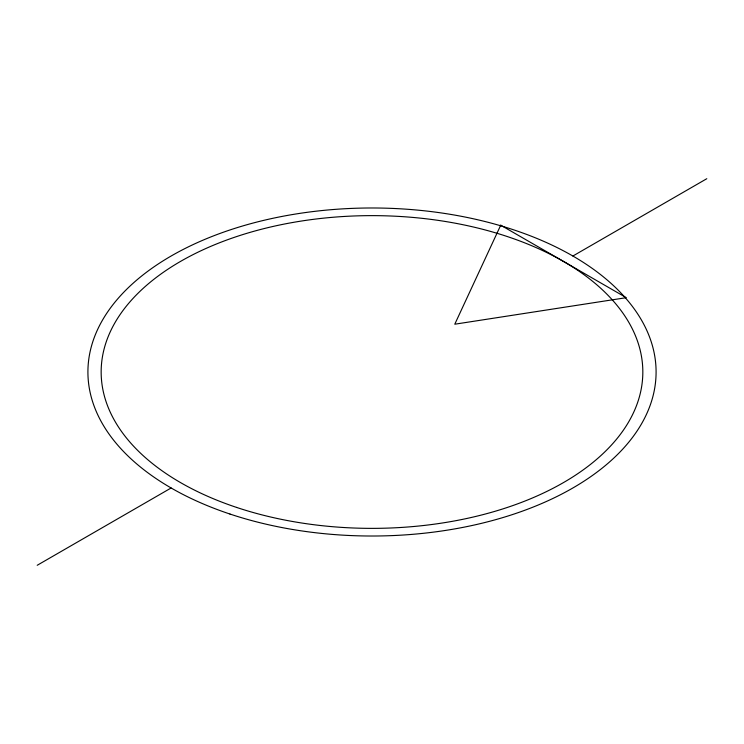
<?xml version="1.0" encoding="UTF-8"?>
<svg xmlns="http://www.w3.org/2000/svg" width="744" height="744" viewBox="0 0 744 744"><rect width="100%" height="100%" fill="white"/><g stroke="black" fill="none" stroke-linecap="round" stroke-linejoin="round"><path stroke-width="1.12" d="M37.2 565.291L171.12 487.98M572.88 256.02L706.8 178.709M500.731 225.19L454.779 324.207L626.281 297.674L500.731 225.19M229.952 514.039A284.087 164.015 0 0 0 656.087 372A284.087 164.015 0 0 0 229.952 229.961A284.087 164.015 0 0 0 229.952 514.039M236.583 507.417A270.825 156.361 0 0 0 642.825 372A270.825 156.361 0 0 0 236.583 236.583A270.825 156.361 0 0 0 236.583 507.417"/></g></svg>
